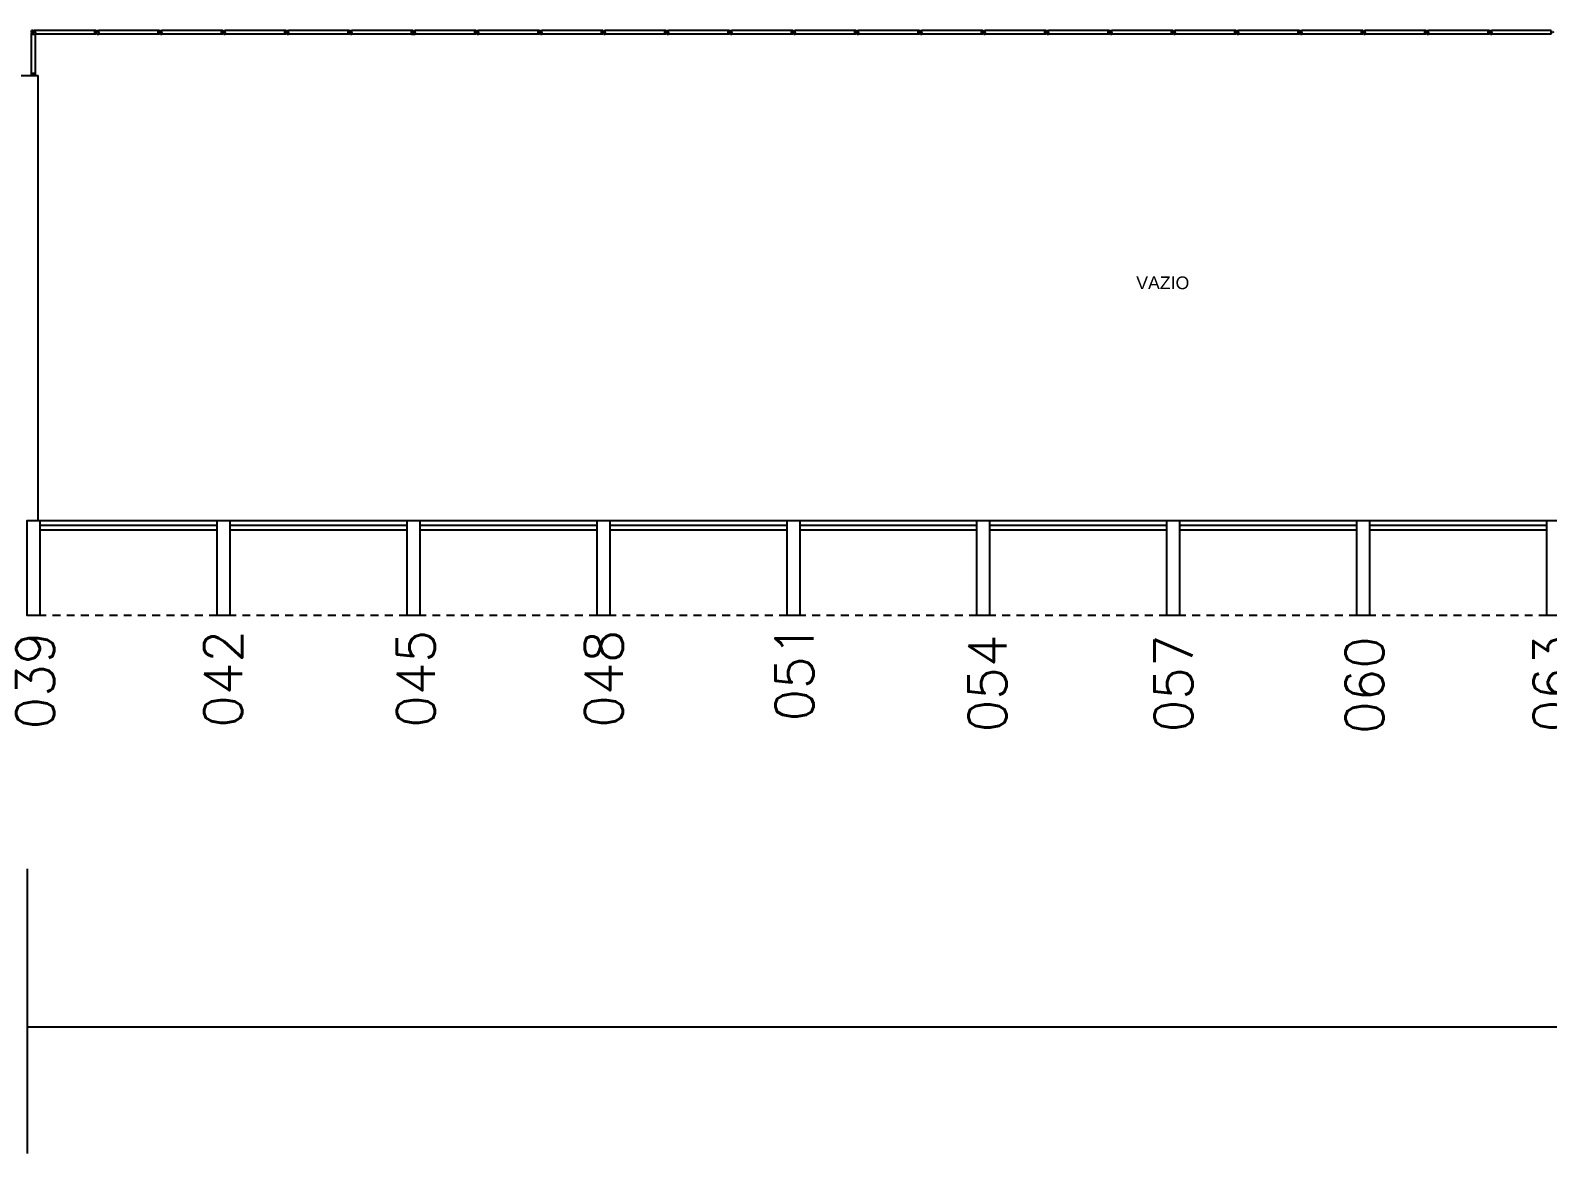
# Model space of a CAD drawing. Header units: millimetres. Extents: x 2860 to 3104, y 1039 to 1134.
# Drawn here: x 2912.16 to 2936.12, y 1042.17 to 1059.91 of the extents above; entities that cross this region are included whole.
import ezdxf

# ---------------------------------------------------------------- set-up
doc = ezdxf.new("R2010")
doc.units = ezdxf.units.MM
doc.linetypes.add('HIDDEN2', pattern=[0.1875, 0.125, -0.0625])
for name, color, linetype in [('ALV', 2, 'Continuous'), ('DIV', 2, 'Continuous'), ('ESQ', 2, 'Continuous'), ('ESTR', 3, 'Continuous'), ('NOPILAR1', 2, 'Continuous'), ('PROJ', 1, 'HIDDEN2'), ('TEXTO', 2, 'Continuous'), ('TEXTO-CENTRO-CUSTO', 2, 'Continuous')]:
    doc.layers.add(name, color=color, linetype=linetype)
doc.styles.add('1', font='romans.shx')
doc.styles.add('NOPILAR', font='simplex.shx', dxfattribs={"height": 0.6})
doc.styles.get("Standard").update_dxf_attribs({"font": 'arial.ttf'})
doc.dimstyles.new('1-600', dxfattribs={"dimtxt": 1.1, "dimasz": 2.5, "dimexe": 2, "dimexo": 4, "dimgap": 0.2, "dimtad": 1, "dimdec": 0, "dimzin": 4, "dimdsep": 46, "dimlunit": 6, "dimtxsty": '1', "dimblk1": 'NONE', "dimblk2": 'NONE', "dimsah": 1, "dimcen": 0, "dimclrd": 2, "dimclre": 2, "dimclrt": 2, "dimadec": 0, "dimazin": 0, "dimtfac": 1, "dimtdec": 0, "dimtmove": 2, "dimatfit": 3, "dimldrblk": 'NONE', "dimfxl": 1, "dimtolj": 1, "dimtzin": 0, "dimarcsym": 0})

# ---------------------------------------------------------------- blocks, each defined once
blk = doc.blocks.new('DIVMT-TTS')
for p, q in [((-0.03, 0.03), (-0.03, 0.006)), ((-0.008, 0.03), (-0.03, 0.03)), ((-0.0185, 0.006), (-0.03, 0.006)), ((-0.0185, -0.006), (-0.0185, 0.006)), ((-0.008, 0.03), (-0.008, 0.02)), ((-0.008, 0.02), (0.008, 0.02)), ((-0.0051, 0), (0.0051, 0)), ((0.0051, 0), (-0.0051, 0)), ((-0.0051, 0), (0.0051, 0)), ((0, -0.0051), (0, 0.0051)), ((0, 0.0051), (0, -0.0051)), ((0.008, 0.03), (0.008, 0.02)), ((0.008, 0.03), (0.03, 0.03)), ((0.0205, 0.006), (0.03, 0.006)), ((0.0205, -0.006), (0.0205, 0.006)), ((0.0205, 0.006), (0.0205, -0.006)), ((0.0205, 0.006), (0.03, 0.006)), ((0.97, 0.03), (0.03, 0.03)), ((0.03, 0.006), (0.03, 0.03)), ((0.03, -0.03), (0.03, 0.03)), ((0.03, -0.005), (0.03, 0.005)), ((0.97, -0.03), (0.97, 0.03)), ((0.97, 0.03), (0.97, 0.009)), ((0.97, 0.009), (0.97, 0.027)), ((0.9795, 0.006), (0.97, 0.006)), ((0.97, -0.005), (0.97, 0.005)), ((0.9795, 0.006), (0.9795, -0.006)), ((1.0051, 0), (0.9949, 0)), ((1, 0.0051), (1, -0.0051)), ((-0.0185, -0.006), (-0.03, -0.006)), ((-0.03, -0.03), (-0.03, -0.006)), ((-0.008, -0.03), (-0.03, -0.03)), ((-0.008, -0.03), (-0.008, -0.02)), ((-0.008, -0.02), (0.008, -0.02)), ((0.008, -0.03), (0.008, -0.02)), ((0.008, -0.03), (0.03, -0.03)), ((0.0205, -0.006), (0.03, -0.006)), ((0.0205, -0.006), (0.03, -0.006)), ((0.03, -0.006), (0.03, -0.03)), ((0.97, -0.03), (0.03, -0.03)), ((0.9795, -0.006), (0.97, -0.006)), ((0.97, -0.009), (0.97, -0.027))]:
    blk.add_line(p, q)
blk = doc.blocks.new('MTINI-TTS')
for p, q in [((-0.03, 0.008), (-0.03, 0.03)), ((0.03, 0.03), (-0.03, 0.03)), ((-0.03, 0.008), (-0.02, 0.008)), ((-0.009, 0.03), (-0.027, 0.03)), ((-0.02, 0.008), (-0.02, 0)), ((-0.001, 0), (-0.02, 0)), ((-0.006, 0.02), (-0.006, 0.03)), ((-0.006, 0.023), (-0.006, 0.027)), ((-0.006, 0.02), (0.006, 0.02)), ((0.005, 0.03), (-0.005, 0.03)), ((0.005, 0), (-0.005, 0)), ((0.004, 0.02), (-0.004, 0.02)), ((0.02, 0), (-0.001, 0)), ((0, -0.005), (0, 0.005)), ((0.006, 0.02), (0.006, 0.03)), ((0.006, 0.023), (0.006, 0.027)), ((0.009, 0.03), (0.027, 0.03)), ((0.03, 0.008), (0.02, 0.008)), ((0.02, 0), (0.02, 0.008)), ((0.03, 0.008), (0.03, 0.03))]:
    blk.add_line(p, q)
blk = doc.blocks.new('*D71')
at = {"layer": 'DEFPOINTS', "color": 0, "transparency": 16777216}
for p in [(2912.108, 1050.674), (3053.108, 1050.674), (3053.108, 1044.174)]:
    blk.add_point(p, dxfattribs=at)
at = {"layer": 'TEXTO-CENTRO-CUSTO', "color": 2, "lineweight": -2, "transparency": 16777216}
for p, q in [((2912.108, 1046.674), (2912.108, 1042.174)), ((3053.108, 1046.674), (3053.108, 1042.174)), ((2912.108, 1044.174), (3053.108, 1044.174))]:
    blk.add_line(p, q, dxfattribs=at)
at = {"layer": 'TEXTO-CENTRO-CUSTO', "color": 2, "transparency": 16777216, "insert": (2982.608, 1045.107), "char_height": 1.1, "attachment_point": 5, "style": '1'}
blk.add_mtext('\\A1;Biologia', dxfattribs=at)
blk = doc.blocks.new('_NONE')
at = {"color": 0, "linetype": 'ByBlock'}
blk.add_circle((0, 0), 0.25, dxfattribs=at)

msp = doc.modelspace()

# ---------------------------------------------------------------- linework, layer by layer
at = {"layer": 'ALV'}
for p, q in [((2909.133, 1059.202), (2912.283, 1059.202)), ((2912.214, 1059.224), (2912.202, 1059.224)), ((2912.213, 1059.203), (2912.203, 1059.203)), ((2912.208, 1059.198), (2912.208, 1059.208)), ((2912.283, 1052.174), (2912.283, 1059.202))]:
    msp.add_line(p, q, dxfattribs=at)
at = {"layer": 'DIV'}
for p, q in [((2912.178, 1059.892), (2912.178, 1059.914)), ((2912.178, 1059.914), (2912.202, 1059.914)), ((2912.178, 1059.892), (2912.188, 1059.892)), ((2912.178, 1059.876), (2912.188, 1059.876)), ((2912.178, 1059.876), (2912.178, 1059.854)), ((2912.178, 1059.233), (2912.178, 1059.854)), ((2912.202, 1059.854), (2912.178, 1059.854)), ((2912.178, 1059.854), (2912.238, 1059.854)), ((2912.188, 1059.892), (2912.188, 1059.876)), ((2912.202, 1059.903), (2912.202, 1059.914)), ((2912.202, 1059.903), (2912.214, 1059.903)), ((2912.202, 1059.864), (2912.214, 1059.864)), ((2912.202, 1059.864), (2912.202, 1059.854)), ((2912.214, 1059.864), (2912.202, 1059.864)), ((2912.202, 1059.864), (2912.202, 1059.854)), ((2912.203, 1059.884), (2912.213, 1059.884)), ((2912.213, 1059.884), (2912.203, 1059.884)), ((2912.203, 1059.854), (2912.213, 1059.854)), ((2912.208, 1059.889), (2912.208, 1059.879)), ((2912.208, 1059.879), (2912.208, 1059.889)), ((2912.208, 1059.889), (2912.208, 1059.879)), ((2912.214, 1059.903), (2912.214, 1059.914)), ((2912.238, 1059.914), (2912.214, 1059.914)), ((2912.214, 1059.864), (2912.214, 1059.854)), ((2912.214, 1059.864), (2912.214, 1059.854)), ((2912.214, 1059.854), (2912.238, 1059.854)), ((2912.238, 1059.892), (2912.228, 1059.892)), ((2912.228, 1059.892), (2912.228, 1059.876)), ((2912.238, 1059.876), (2912.228, 1059.876)), ((2912.238, 1059.892), (2912.238, 1059.914)), ((2912.238, 1059.876), (2912.238, 1059.854)), ((2912.238, 1059.233), (2912.238, 1059.854)), ((2918.238, 1059.854), (2918.178, 1059.854)), ((2918.178, 1059.854), (2918.199, 1059.854)), ((2918.199, 1059.854), (2918.181, 1059.854)), ((2918.202, 1059.864), (2918.214, 1059.864)), ((2918.202, 1059.864), (2918.202, 1059.854)), ((2918.213, 1059.854), (2918.203, 1059.854)), ((2918.214, 1059.864), (2918.214, 1059.854)), ((2918.217, 1059.854), (2918.235, 1059.854)), ((2912.178, 1059.233), (2912.238, 1059.233)), ((2912.199, 1059.233), (2912.181, 1059.233)), ((2912.202, 1059.224), (2912.202, 1059.233)), ((2912.203, 1059.233), (2912.213, 1059.233)), ((2912.214, 1059.224), (2912.214, 1059.233)), ((2912.217, 1059.233), (2912.235, 1059.233)), ((2912.238, 1059.233), (2912.217, 1059.233))]:
    msp.add_line(p, q, dxfattribs=at)
at = {"layer": 'ESQ', "color": 1}
for p, q in [((2912.308, 1052.174), (2915.108, 1052.174)), ((2915.308, 1052.174), (2918.108, 1052.174)), ((2918.308, 1052.174), (2921.108, 1052.174)), ((2921.308, 1052.174), (2924.108, 1052.174)), ((2924.308, 1052.174), (2927.108, 1052.174)), ((2927.308, 1052.174), (2930.108, 1052.174)), ((2930.308, 1052.174), (2933.108, 1052.174)), ((2933.308, 1052.174), (2936.108, 1052.174)), ((2912.308, 1052.099), (2915.108, 1052.099)), ((2912.308, 1052.024), (2915.108, 1052.024)), ((2915.308, 1052.099), (2918.108, 1052.099)), ((2915.308, 1052.024), (2918.108, 1052.024)), ((2918.308, 1052.099), (2921.108, 1052.099)), ((2918.308, 1052.024), (2921.108, 1052.024)), ((2921.308, 1052.099), (2924.108, 1052.099)), ((2921.308, 1052.024), (2924.108, 1052.024)), ((2924.308, 1052.099), (2927.108, 1052.099)), ((2924.308, 1052.024), (2927.108, 1052.024)), ((2927.308, 1052.099), (2930.108, 1052.099)), ((2927.308, 1052.024), (2930.108, 1052.024)), ((2930.308, 1052.099), (2933.108, 1052.099)), ((2930.308, 1052.024), (2933.108, 1052.024)), ((2933.308, 1052.099), (2936.108, 1052.099)), ((2933.308, 1052.024), (2936.108, 1052.024))]:
    msp.add_line(p, q, dxfattribs=at)
at = {"layer": 'ESTR'}
for points in [[(2912.308, 1052.174), (2912.308, 1050.674), (2912.108, 1050.674), (2912.108, 1052.174)], [(2915.308, 1052.174), (2915.308, 1050.674), (2915.108, 1050.674), (2915.108, 1052.174)], [(2918.308, 1052.174), (2918.308, 1050.674), (2918.108, 1050.674), (2918.108, 1052.174)], [(2921.308, 1052.174), (2921.308, 1050.674), (2921.108, 1050.674), (2921.108, 1052.174)], [(2924.308, 1052.174), (2924.308, 1050.674), (2924.108, 1050.674), (2924.108, 1052.174)], [(2927.308, 1052.174), (2927.308, 1050.674), (2927.108, 1050.674), (2927.108, 1052.174)], [(2930.308, 1052.174), (2930.308, 1050.674), (2930.108, 1050.674), (2930.108, 1052.174)], [(2933.308, 1052.174), (2933.308, 1050.674), (2933.108, 1050.674), (2933.108, 1052.174)], [(2936.308, 1052.174), (2936.308, 1050.674), (2936.108, 1050.674), (2936.108, 1052.174)]]:
    msp.add_lwpolyline(points, close=True, dxfattribs=at)
at = {"layer": 'PROJ'}
for p, q in [((2915.108, 1050.674), (2912.308, 1050.674)), ((2918.108, 1050.674), (2915.308, 1050.674)), ((2921.108, 1050.674), (2918.308, 1050.674)), ((2924.108, 1050.674), (2921.308, 1050.674)), ((2927.108, 1050.674), (2924.308, 1050.674)), ((2930.108, 1050.674), (2927.308, 1050.674)), ((2933.108, 1050.674), (2930.308, 1050.674)), ((2936.108, 1050.674), (2933.308, 1050.674))]:
    msp.add_line(p, q, dxfattribs=at)

# ---------------------------------------------------------------- block references
at = {"layer": 'DIV'}
for name, p in [('DIVMT-TTS', (2912.208, 1059.884)), ('DIVMT-TTS', (2913.208, 1059.884)), ('DIVMT-TTS', (2914.208, 1059.884)), ('DIVMT-TTS', (2915.208, 1059.884)), ('DIVMT-TTS', (2916.208, 1059.884)), ('DIVMT-TTS', (2917.208, 1059.884)), ('DIVMT-TTS', (2918.208, 1059.884)), ('DIVMT-TTS', (2919.208, 1059.884)), ('DIVMT-TTS', (2920.208, 1059.884)), ('DIVMT-TTS', (2921.208, 1059.884)), ('DIVMT-TTS', (2922.208, 1059.884)), ('DIVMT-TTS', (2923.208, 1059.884)), ('DIVMT-TTS', (2924.208, 1059.884)), ('DIVMT-TTS', (2925.208, 1059.884)), ('DIVMT-TTS', (2926.208, 1059.884)), ('DIVMT-TTS', (2927.208, 1059.884)), ('DIVMT-TTS', (2928.208, 1059.884)), ('DIVMT-TTS', (2929.208, 1059.884)), ('DIVMT-TTS', (2930.208, 1059.884)), ('DIVMT-TTS', (2931.208, 1059.884)), ('DIVMT-TTS', (2932.208, 1059.884)), ('DIVMT-TTS', (2933.208, 1059.884)), ('DIVMT-TTS', (2934.208, 1059.884)), ('DIVMT-TTS', (2935.208, 1059.884)), ('MTINI-TTS', (2912.208, 1059.202))]:
    msp.add_blockref(name, p, dxfattribs=at)
at = {"layer": 'DIV', "rotation": 180}
msp.add_blockref('MTINI-TTS', (2918.208, 1059.884), dxfattribs=at)

# ---------------------------------------------------------------- texts
at = {"layer": 'NOPILAR1', "style": 'NOPILAR'}
for s, p in [('039', (2912.537, 1048.874)), ('039', (2912.537, 1048.874)), ('042', (2915.503, 1048.901)), ('042', (2915.503, 1048.901)), ('045', (2918.549, 1048.901)), ('045', (2918.549, 1048.901)), ('048', (2921.514, 1048.901)), ('048', (2921.514, 1048.901)), ('051', (2924.526, 1048.999)), ('051', (2924.526, 1048.999)), ('054', (2927.572, 1048.829)), ('054', (2927.572, 1048.829)), ('057', (2930.51, 1048.829)), ('057', (2930.51, 1048.829)), ('060', (2933.53, 1048.802)), ('060', (2933.53, 1048.802)), ('063', (2936.495, 1048.829)), ('063', (2936.495, 1048.829))]:
    msp.add_text(s, height=0.6, rotation=90, dxfattribs=at).set_placement(p)
at = {"layer": 'TEXTO'}
msp.add_text('VAZIO', height=0.2, dxfattribs=at).set_placement((2929.623, 1055.827))

# ---------------------------------------------------------------- dimensions: what is measured, and where the dimension line sits
at = {"layer": 'TEXTO-CENTRO-CUSTO'}
dim = msp.add_aligned_dim(p1=(2912.108, 1050.674), p2=(3053.108, 1050.674), distance=-6.5, text='Biologia', dimstyle='1-600', dxfattribs=at)
dim.commit()
dim.dimension.update_dxf_attribs({"geometry": '*D71', "text_midpoint": (2982.608, 1045.107)})

doc.saveas('drawing.dxf')
